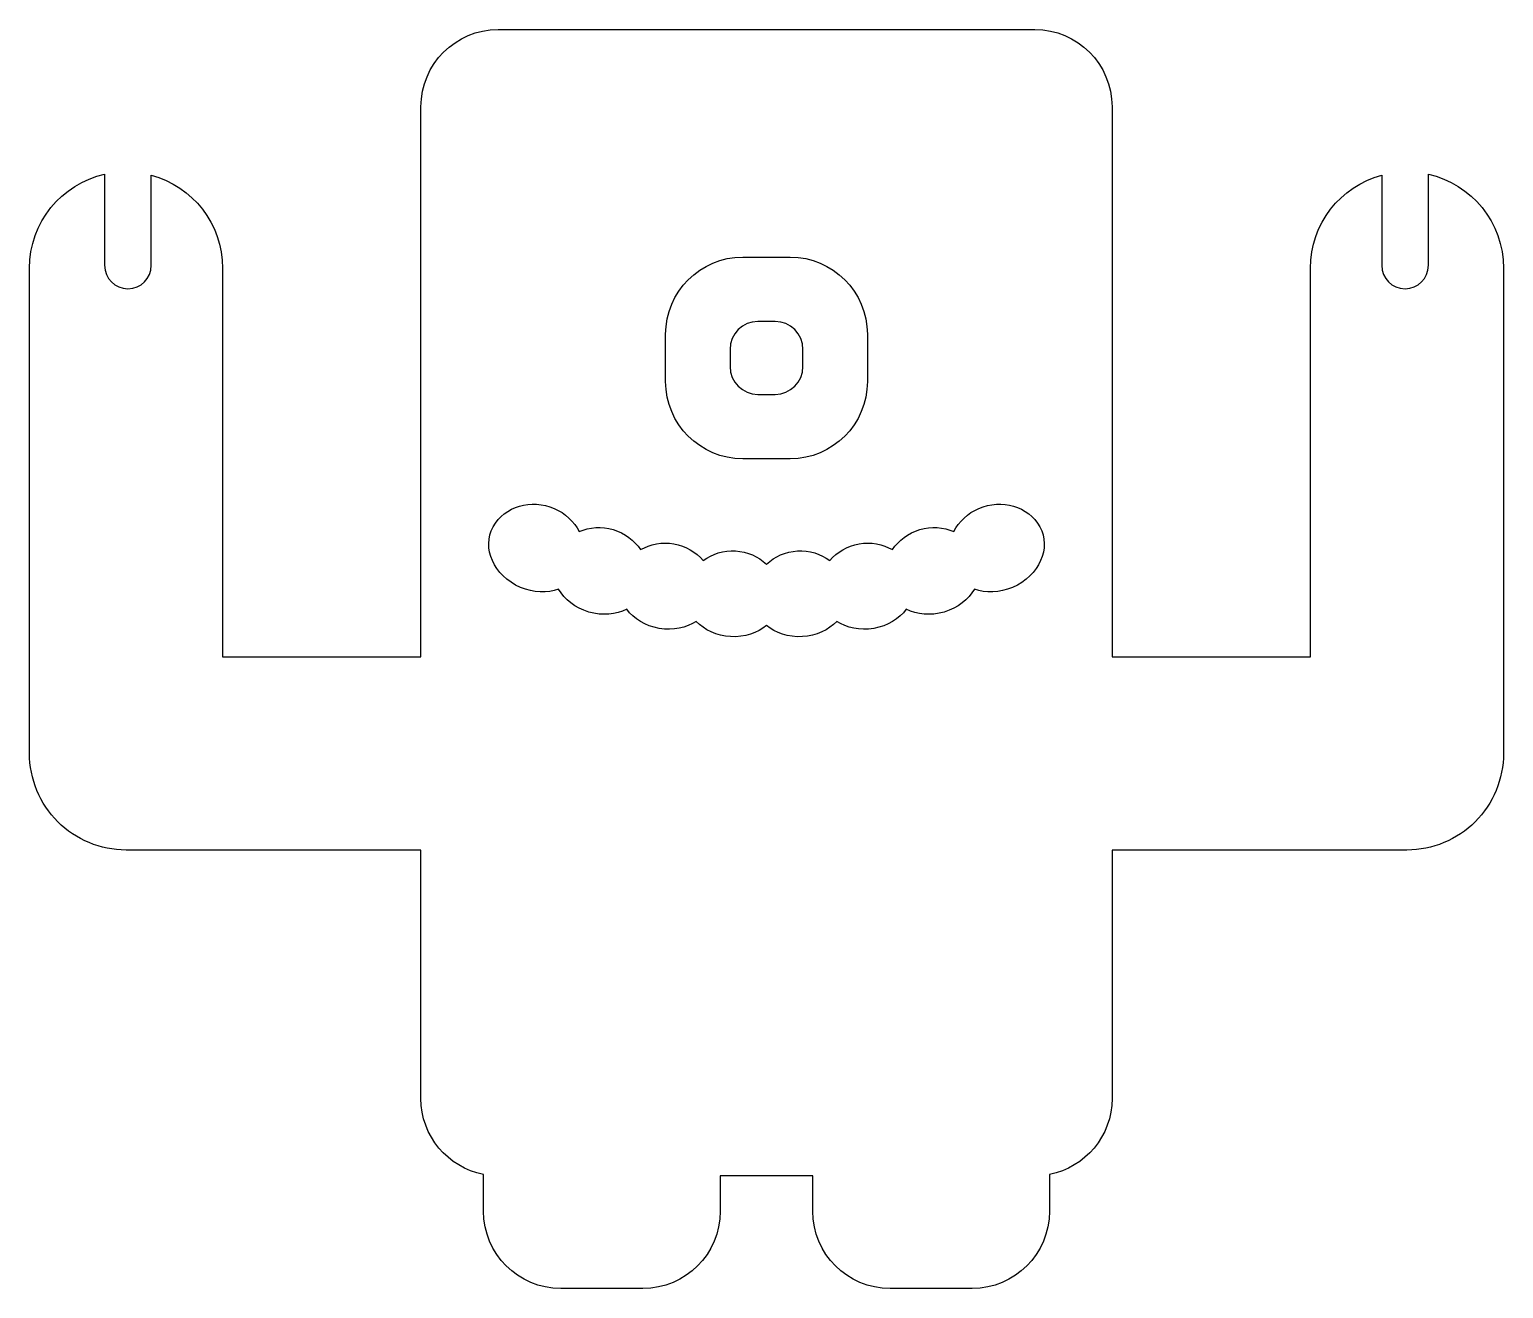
# Model space of a CAD drawing. Header units: centimetres. Extents: x -11.1 to 11.1, y -9.5 to 9.5.
import ezdxf

# ---------------------------------------------------------------- set-up
doc = ezdxf.new("R2010")
doc.units = ezdxf.units.CM
doc.header["$MEASUREMENT"] = 0
doc.layers.add('Camada 1', color=7, linetype='Continuous')

msp = doc.modelspace()

# ---------------------------------------------------------------- linework, layer by layer
at = {"layer": 'Camada 1'}
msp.add_open_spline([(9.94667, 7.28498), (9.94667, 7.28498), (9.94667, 5.91513), (9.94667, 5.91513), (9.94667, 5.91513), (9.94667, 5.72159), (9.78953, 5.56442), (9.59567, 5.56442), (9.59567, 5.56442), (9.40215, 5.56442), (9.24496, 5.72158), (9.24496, 5.91513), (9.24496, 5.91513), (9.24496, 5.91513), (9.24496, 7.27049), (9.24496, 7.27049), (9.24496, 7.27049), (8.62766, 7.10338), (8.17268, 6.54093), (8.17268, 5.87079), (8.17268, 5.87079), (8.17268, 5.87079), (8.17268, 0.03241), (8.17268, 0.03241), (8.17268, 0.03241), (8.17268, 0.03241), (5.19311, 0.03241), (5.19311, 0.03241), (5.19311, 0.03241), (5.19311, 0.03241), (5.19311, 8.29789), (5.19311, 8.29789), (5.19311, 8.29789), (5.19311, 8.93905), (4.67328, 9.45885), (4.03212, 9.45885), (4.03212, 9.45885), (4.03212, 9.45885), (-4.03185, 9.45885), (-4.03185, 9.45885), (-4.03185, 9.45885), (-4.67331, 9.45885), (-5.19311, 8.93905), (-5.19311, 8.29788), (-5.19311, 8.29788), (-5.19311, 8.29788), (-5.19311, 0.0324), (-5.19311, 0.0324), (-5.19311, 0.0324), (-5.19311, 0.0324), (-8.17269, 0.03241), (-8.17269, 0.03241), (-8.17269, 0.03241), (-8.17269, 0.03241), (-8.17269, 5.8705), (-8.17269, 5.8705), (-8.17269, 5.8705), (-8.17269, 6.54066), (-8.62769, 7.10338), (-9.24499, 7.2702), (-9.24499, 7.2702), (-9.24499, 7.2702), (-9.24499, 5.91511), (-9.24499, 5.91511), (-9.24499, 5.91511), (-9.24499, 5.72128), (-9.40215, 5.5644), (-9.5957, 5.5644), (-9.5957, 5.5644), (-9.78953, 5.5644), (-9.94641, 5.72127), (-9.94641, 5.91511), (-9.94641, 5.91511), (-9.94641, 5.91511), (-9.9464, 7.28498), (-9.9464, 7.28498), (-9.9464, 7.28498), (-10.59296, 7.13833), (-11.07583, 6.5614), (-11.07583, 5.8705), (-11.07583, 5.8705), (-11.07583, 5.8705), (-11.07583, -1.41904), (-11.07583, -1.41904), (-11.07583, -1.41904), (-11.07583, -1.80157), (-10.92094, -2.1753), (-10.65038, -2.44557), (-10.65038, -2.44557), (-10.3804, -2.71584), (-10.00665, -2.87073), (-9.6244, -2.87073), (-9.6244, -2.87073), (-9.6244, -2.87073), (-5.19311, -2.87073), (-5.19311, -2.87073), (-5.19311, -2.87073), (-5.19311, -2.87073), (-5.19311, -6.60429), (-5.19311, -6.60429), (-5.19311, -6.60429), (-5.19311, -7.17042), (-4.78785, -7.64135), (-4.25183, -7.74425), (-4.25183, -7.74425), (-4.25183, -7.74425), (-4.25183, -8.29757), (-4.25183, -8.29757), (-4.25183, -8.29757), (-4.25183, -8.93903), (-3.73174, -9.45885), (-3.09057, -9.45885), (-3.09057, -9.45885), (-3.09057, -9.45885), (-1.85685, -9.45885), (-1.85685, -9.45885), (-1.85685, -9.45885), (-1.21539, -9.45885), (-0.69559, -8.93905), (-0.69559, -8.29757), (-0.69559, -8.29757), (-0.69559, -8.29757), (-0.69559, -7.76557), (-0.69559, -7.76557), (-0.69559, -7.76557), (-0.69559, -7.76557), (0.69559, -7.76557), (0.69559, -7.76557), (0.69559, -7.76557), (0.69559, -7.76557), (0.69559, -8.29757), (0.69559, -8.29757), (0.69559, -8.29757), (0.69559, -8.93903), (1.21539, -9.45885), (1.85685, -9.45885), (1.85685, -9.45885), (1.85685, -9.45885), (3.09057, -9.45885), (3.09057, -9.45885), (3.09057, -9.45885), (3.73173, -9.45885), (4.25185, -8.93905), (4.25185, -8.29757), (4.25185, -8.29757), (4.25185, -8.29757), (4.25185, -7.74425), (4.25185, -7.74425), (4.25185, -7.74425), (4.78784, -7.64135), (5.19313, -7.17042), (5.19313, -6.60429), (5.19313, -6.60429), (5.19313, -6.60429), (5.19314, -2.87073), (5.19314, -2.87073), (5.19314, -2.87073), (5.19314, -2.87073), (9.62438, -2.87073), (9.62438, -2.87073), (9.62438, -2.87073), (10.00662, -2.87073), (10.38035, -2.71584), (10.65035, -2.44557), (10.65035, -2.44557), (10.92091, -2.1753), (11.0758, -1.80157), (11.0758, -1.41904), (11.0758, -1.41904), (11.0758, -1.41904), (11.0758, 5.87079), (11.0758, 5.87079), (11.0758, 5.87079), (11.07583, 6.5614), (10.59296, 7.13833), (9.94667, 7.28498)], degree=3, knots=[0, 0, 0, 0, 0.02222222, 0.02222222, 0.02222222, 0.02222222, 0.04444444, 0.04444444, 0.04444444, 0.04444444, 0.06666667, 0.06666667, 0.06666667, 0.06666667, 0.08888889, 0.08888889, 0.08888889, 0.08888889, 0.11111111, 0.11111111, 0.11111111, 0.11111111, 0.13333333, 0.13333333, 0.13333333, 0.13333333, 0.15555556, 0.15555556, 0.15555556, 0.15555556, 0.17777778, 0.17777778, 0.17777778, 0.17777778, 0.2, 0.2, 0.2, 0.2, 0.22222222, 0.22222222, 0.22222222, 0.22222222, 0.24444444, 0.24444444, 0.24444444, 0.24444444, 0.26666667, 0.26666667, 0.26666667, 0.26666667, 0.28888889, 0.28888889, 0.28888889, 0.28888889, 0.31111111, 0.31111111, 0.31111111, 0.31111111, 0.33333333, 0.33333333, 0.33333333, 0.33333333, 0.35555556, 0.35555556, 0.35555556, 0.35555556, 0.37777778, 0.37777778, 0.37777778, 0.37777778, 0.4, 0.4, 0.4, 0.4, 0.42222222, 0.42222222, 0.42222222, 0.42222222, 0.44444444, 0.44444444, 0.44444444, 0.44444444, 0.46666667, 0.46666667, 0.46666667, 0.46666667, 0.48888889, 0.48888889, 0.48888889, 0.48888889, 0.51111111, 0.51111111, 0.51111111, 0.51111111, 0.53333333, 0.53333333, 0.53333333, 0.53333333, 0.55555556, 0.55555556, 0.55555556, 0.55555556, 0.57777778, 0.57777778, 0.57777778, 0.57777778, 0.6, 0.6, 0.6, 0.6, 0.62222222, 0.62222222, 0.62222222, 0.62222222, 0.64444444, 0.64444444, 0.64444444, 0.64444444, 0.66666667, 0.66666667, 0.66666667, 0.66666667, 0.68888889, 0.68888889, 0.68888889, 0.68888889, 0.71111111, 0.71111111, 0.71111111, 0.71111111, 0.73333333, 0.73333333, 0.73333333, 0.73333333, 0.75555556, 0.75555556, 0.75555556, 0.75555556, 0.77777778, 0.77777778, 0.77777778, 0.77777778, 0.8, 0.8, 0.8, 0.8, 0.82222222, 0.82222222, 0.82222222, 0.82222222, 0.84444444, 0.84444444, 0.84444444, 0.84444444, 0.86666667, 0.86666667, 0.86666667, 0.86666667, 0.88888889, 0.88888889, 0.88888889, 0.88888889, 0.91111111, 0.91111111, 0.91111111, 0.91111111, 0.93333333, 0.93333333, 0.93333333, 0.93333333, 0.95555556, 0.95555556, 0.95555556, 0.95555556, 1, 1, 1, 1], dxfattribs=at)
at = {"layer": 'Camada 1', "color": 7}
for points, knots in [([(0.35481, 6.03988), (0.35481, 6.03988), (-0.35486, 6.03988), (-0.35486, 6.03988), (-0.35486, 6.03988), (-0.99602, 6.03988), (-1.51612, 5.51979), (-1.51612, 4.87862), (-1.51612, 4.87862), (-1.51612, 4.87862), (-1.51612, 4.16895), (-1.51612, 4.16895), (-1.51612, 4.16895), (-1.51612, 3.52781), (-0.99603, 3.00769), (-0.35486, 3.00769), (-0.35486, 3.00769), (-0.35486, 3.00769), (0.35481, 3.0077), (0.35481, 3.0077), (0.35481, 3.0077), (0.99624, 3.0077), (1.51607, 3.52779), (1.51607, 4.16896), (1.51607, 4.16896), (1.51607, 4.16896), (1.51607, 4.87863), (1.51607, 4.87863), (1.51607, 4.87863), (1.51606, 5.51979), (0.99626, 6.03988), (0.35481, 6.03988)], [0, 0, 0, 0, 0.11111111, 0.11111111, 0.11111111, 0.11111111, 0.22222222, 0.22222222, 0.22222222, 0.22222222, 0.33333333, 0.33333333, 0.33333333, 0.33333333, 0.44444444, 0.44444444, 0.44444444, 0.44444444, 0.55555556, 0.55555556, 0.55555556, 0.55555556, 0.66666667, 0.66666667, 0.66666667, 0.66666667, 0.77777778, 0.77777778, 0.77777778, 0.77777778, 1, 1, 1, 1]), ([(0.54835, 4.3955), (0.54835, 4.16357), (0.36023, 3.97545), (0.1283, 3.97545), (0.1283, 3.97545), (0.1283, 3.97545), (-0.12832, 3.97544), (-0.12832, 3.97544), (-0.12832, 3.97544), (-0.36023, 3.97544), (-0.54837, 4.16356), (-0.54837, 4.39549), (-0.54837, 4.39549), (-0.54837, 4.39549), (-0.54837, 4.65211), (-0.54837, 4.65211), (-0.54837, 4.65211), (-0.54837, 4.88402), (-0.36022, 5.07216), (-0.12832, 5.07216), (-0.12832, 5.07216), (-0.12832, 5.07216), (0.1283, 5.07217), (0.1283, 5.07217), (0.1283, 5.07217), (0.36023, 5.07217), (0.54835, 4.88402), (0.54835, 4.65212), (0.54835, 4.65212), (0.54835, 4.65212), (0.54835, 4.3955), (0.54835, 4.3955)], [0, 0, 0, 0, 0.11111111, 0.11111111, 0.11111111, 0.11111111, 0.22222222, 0.22222222, 0.22222222, 0.22222222, 0.33333333, 0.33333333, 0.33333333, 0.33333333, 0.44444444, 0.44444444, 0.44444444, 0.44444444, 0.55555556, 0.55555556, 0.55555556, 0.55555556, 0.66666667, 0.66666667, 0.66666667, 0.66666667, 0.77777778, 0.77777778, 0.77777778, 0.77777778, 1, 1, 1, 1]), ([(3.19172, 2.26282), (3.02207, 2.19035), (2.89245, 2.06557), (2.81374, 1.91608), (2.81374, 1.91608), (2.65772, 1.98117), (2.47896, 1.99508), (2.30331, 1.94336), (2.30331, 1.94336), (2.12797, 1.89163), (1.98642, 1.78308), (1.89178, 1.6438), (1.89178, 1.6438), (1.74544, 1.7268), (1.57036, 1.76146), (1.39132, 1.73048), (1.39132, 1.73048), (1.21254, 1.69921), (1.05993, 1.60771), (0.95082, 1.48037), (0.95082, 1.48037), (0.81525, 1.57956), (0.64613, 1.63412), (0.46539, 1.62388), (0.46539, 1.62388), (0.28463, 1.61338), (0.12291, 1.54006), (0.00015, 1.42579), (0.00015, 1.42579), (-0.12291, 1.54004), (-0.28462, 1.61338), (-0.46538, 1.62388), (-0.46538, 1.62388), (-0.64614, 1.63412), (-0.81524, 1.57956), (-0.95081, 1.48037), (-0.95081, 1.48037), (-1.06024, 1.60771), (-1.21256, 1.69921), (-1.39161, 1.73048), (-1.39161, 1.73048), (-1.57065, 1.76146), (-1.74544, 1.72678), (-1.8918, 1.6438), (-1.8918, 1.6438), (-1.98644, 1.78308), (-2.12826, 1.89164), (-2.3036, 1.94336), (-2.3036, 1.94336), (-2.47894, 1.99509), (-2.65772, 1.98117), (-2.81374, 1.91608), (-2.81374, 1.91608), (-2.89248, 2.06557), (-3.02207, 2.19035), (-3.19201, 2.26282), (-3.19201, 2.26282), (-3.53163, 2.4072), (-3.93689, 2.29891), (-4.10855, 1.98628), (-4.10855, 1.98628), (-4.28021, 1.67449), (-4.10257, 1.24849), (-3.69815, 1.07625), (-3.69815, 1.07625), (-3.50064, 0.99185), (-3.29344, 0.98873), (-3.1249, 1.04953), (-3.1249, 1.04953), (-3.03394, 0.89549), (-2.87251, 0.76619), (-2.66876, 0.70594), (-2.66876, 0.70594), (-2.46498, 0.64569), (-2.26035, 0.66699), (-2.1012, 0.74716), (-2.1012, 0.74716), (-1.99404, 0.60476), (-1.82011, 0.49536), (-1.61209, 0.45927), (-1.61209, 0.45927), (-1.40407, 0.42318), (-1.20426, 0.46779), (-1.05591, 0.56584), (-1.05591, 0.56584), (-0.9337, 0.43654), (-0.74952, 0.34785), (-0.53923, 0.33594), (-0.53923, 0.33594), (-0.32891, 0.32372), (-0.13595, 0.39105), (0.0002, 0.50533), (0.0002, 0.50533), (0.13604, 0.39108), (0.32902, 0.32372), (0.53934, 0.33594), (0.53934, 0.33594), (0.74937, 0.34787), (0.93381, 0.43653), (1.05599, 0.56584), (1.05599, 0.56584), (1.20434, 0.46779), (1.40413, 0.42318), (1.61217, 0.45927), (1.61217, 0.45927), (1.82019, 0.49536), (1.99386, 0.60479), (2.10128, 0.74716), (2.10128, 0.74716), (2.26043, 0.66702), (2.46506, 0.64569), (2.66884, 0.70594), (2.66884, 0.70594), (2.8726, 0.76619), (3.03375, 0.89522), (3.12496, 1.04953), (3.12496, 1.04953), (3.29321, 0.98873), (3.50069, 0.99182), (3.69821, 1.07596), (3.69821, 1.07596), (4.10263, 1.24847), (4.28027, 1.6745), (4.10861, 1.98626), (4.10861, 1.98626), (3.93689, 2.29891), (3.53163, 2.40721), (3.19172, 2.26282)], [0, 0, 0, 0, 0.03030303, 0.03030303, 0.03030303, 0.03030303, 0.06060606, 0.06060606, 0.06060606, 0.06060606, 0.09090909, 0.09090909, 0.09090909, 0.09090909, 0.12121212, 0.12121212, 0.12121212, 0.12121212, 0.15151515, 0.15151515, 0.15151515, 0.15151515, 0.18181818, 0.18181818, 0.18181818, 0.18181818, 0.21212121, 0.21212121, 0.21212121, 0.21212121, 0.24242424, 0.24242424, 0.24242424, 0.24242424, 0.27272727, 0.27272727, 0.27272727, 0.27272727, 0.3030303, 0.3030303, 0.3030303, 0.3030303, 0.33333333, 0.33333333, 0.33333333, 0.33333333, 0.36363636, 0.36363636, 0.36363636, 0.36363636, 0.39393939, 0.39393939, 0.39393939, 0.39393939, 0.42424242, 0.42424242, 0.42424242, 0.42424242, 0.45454545, 0.45454545, 0.45454545, 0.45454545, 0.48484848, 0.48484848, 0.48484848, 0.48484848, 0.51515152, 0.51515152, 0.51515152, 0.51515152, 0.54545455, 0.54545455, 0.54545455, 0.54545455, 0.57575758, 0.57575758, 0.57575758, 0.57575758, 0.60606061, 0.60606061, 0.60606061, 0.60606061, 0.63636364, 0.63636364, 0.63636364, 0.63636364, 0.66666667, 0.66666667, 0.66666667, 0.66666667, 0.6969697, 0.6969697, 0.6969697, 0.6969697, 0.72727273, 0.72727273, 0.72727273, 0.72727273, 0.75757576, 0.75757576, 0.75757576, 0.75757576, 0.78787879, 0.78787879, 0.78787879, 0.78787879, 0.81818182, 0.81818182, 0.81818182, 0.81818182, 0.84848485, 0.84848485, 0.84848485, 0.84848485, 0.87878788, 0.87878788, 0.87878788, 0.87878788, 0.90909091, 0.90909091, 0.90909091, 0.90909091, 0.93939394, 0.93939394, 0.93939394, 0.93939394, 1, 1, 1, 1])]:
    msp.add_open_spline(points, degree=3, knots=knots, dxfattribs=at)

doc.saveas('drawing.dxf')
